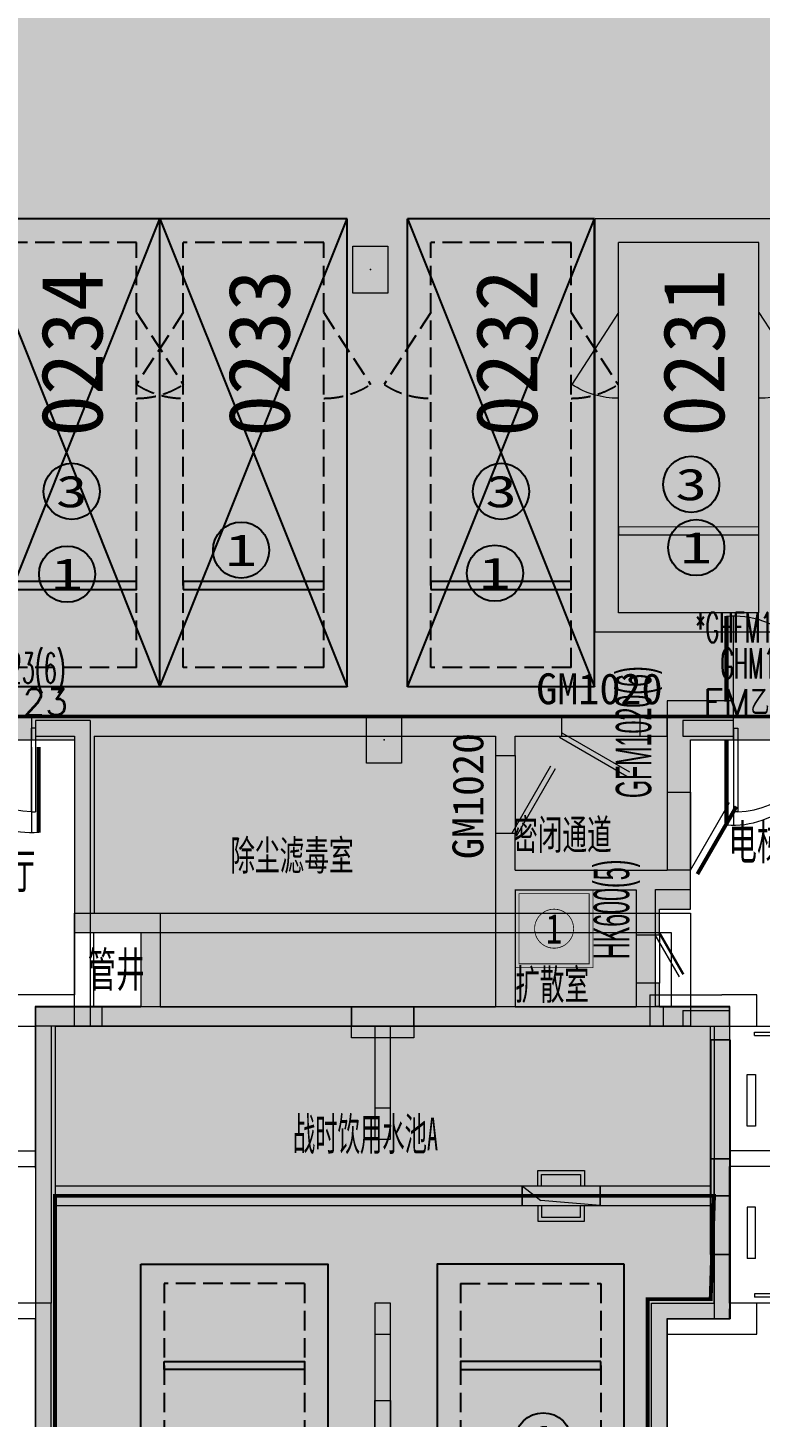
# Model space of a CAD drawing. Extents: x -264757 to 86229, y 4049843 to 4347093.
# Drawn here: x -70833 to -61441, y 4130945 to 4148758 of the extents above; entities that cross this region are included whole.
import ezdxf
from ezdxf.enums import TextEntityAlignment as Align

# ---------------------------------------------------------------- set-up
doc = ezdxf.new("R2010")
doc.units = 0
doc.header["$LTSCALE"] = 1000
doc.header["$MEASUREMENT"] = 0
doc.linetypes.add('AX-01DK-PB01$1$A-001-车位参照B1$0$A-001-车位参照B1$0$A-001-车位参照B1$0$A-H4-001-基本图形$0$A-001-车位B1$0$DASH', pattern=[0.35, 0.25, -0.1])
doc.linetypes.add('DASH', pattern=[0.35, 0.25, -0.1])
for name, color, linetype, plot in [('AX-01DK-PB01$0$AX-01DK-PB01$0$AX-001DK-01-PB01-02$0$A-3-WinF(Text)', 8, 'Continuous', False), ('AX-01DK-PB01$0$AX-01DK-PB01$0$AX-03CK-02-PB01$0$AX-03CK-02-PB01$0$WINDOW_TEXT', 8, 'Continuous', False), ('AX-01DK-PB01$0$AX-03CK-02-PB01$0$AX-03CK-02-PB01$0$WINDOW_TEXT', 8, 'Continuous', False), ('AX-01DK-PB01$0$AX-03CK-02-PB01$0$AX-03CK-02-PB01$0$人防$0$WINDOW_TEXT', 8, 'Continuous', False)]:
    doc.layers.add(name, color=color, linetype=linetype, plot=plot)
for name, color, linetype in [('AX-01DK-PB01$0$AX-03CK-02-PB01$0$AX-03CK-02-PB01$0$PUB_HATCH', 8, 'Continuous'), ('AX-01DK-PB01$0$AX-03CK-02-PB01$0$AX-03CK-02-PB01$0$人防$0$人防$0$A-WIND-IDEN', 8, 'Continuous'), ('不利因素3-紧邻房间出入口', 7, 'Continuous'), ('不利因素9-坡道上停车', 7, 'Continuous'), ('大车位', 7, 'Continuous'), ('子母车位', 7, 'Continuous'), ('普通车位', 7, 'Continuous')]:
    doc.layers.add(name, color=color, linetype=linetype)
doc.layers.add('无关图层', color=8, linetype='Continuous', lineweight=0)
doc.layers.add('无关图层 @ 1', color=8, linetype='Continuous', lineweight=0)
doc.layers.add('车位归属楼栋范围线', color=7, linetype='Continuous', true_color=0x19e6c7)
doc.styles.add('-宋体', font='', dxfattribs={"width": 0.8})
doc.styles.add('AX-01DK-PB01$0$AX-01DK-PB01$0$AX-001DK-01-PB01-02$0$_TCH_WINDOW', font='SIMPLEX', dxfattribs={"bigfont": 'GBCBIG'})
doc.styles.add('AX-01DK-PB01$0$AX-01DK-PB01$0$AX-03CK-02-PB01$0$AX-03CK-02-PB01$0$_TCH_DIM_T3', font='SIMPLEX', dxfattribs={"width": 0.705882, "bigfont": 'GBCBIG'})
doc.styles.add('AX-01DK-PB01$0$AX-01DK-PB01$0$Standard', font='gbenor.shx', dxfattribs={"bigfont": 'gbcbig.shx'})
doc.styles.add('AX-01DK-PB01$0$AX-03CK-02-PB01$0$_TCH_DIM', font='SIMPLEX', dxfattribs={"bigfont": 'GBCBIG'})
doc.styles.add('AX-01DK-PB01$0$AX-03CK-02-PB01$0$AX-03CK-02-PB01$0$_TCH_DIM', font='SIMPLEX', dxfattribs={"bigfont": 'GBCBIG'})
doc.styles.add('AX-01DK-PB01$0$AX-03CK-02-PB01$0$AX-03CK-02-PB01$0$_TCH_DIM_T3', font='SIMPLEX', dxfattribs={"width": 0.705882, "bigfont": 'GBCBIG'})
doc.styles.add('AX-01DK-PB01$0$AX-03CK-02-PB01$0$AX-03CK-02-PB01$0$人防$0$人防$0$_TCH_DIM', font='$ GAD E', dxfattribs={"width": 0.7, "bigfont": '$ GAD C'})
doc.styles.add('AX-01DK-PB01$1$AX-001DK-01-PB01-02$0$Standard', font='gbenor.shx', dxfattribs={"bigfont": 'gbcbig.shx'})
doc.styles.add('AX-ACK-BIANH1$0$黑体', font='simhei.ttf')
doc.styles.add('AX-ACK-P01-WALL$0$黑体', font='simhei.ttf')
doc.styles.add('SX-ACK-PB01-WNC-ALL$0$黑体', font='simhei.ttf')
doc.styles.add('坑编号', font='', dxfattribs={"width": 0.8})
doc.styles.add('宋体', font='')
doc.styles.get('-宋体').set_extended_font_data('SimSun')
doc.styles.get('坑编号').set_extended_font_data('SimSun')
doc.styles.get('宋体').set_extended_font_data('SimSun')

# ---------------------------------------------------------------- blocks, each defined once
blk = doc.blocks.new('A$C741380cb')
at = {"layer": '子母车位', "true_color": 0x0617f9}
h = blk.add_hatch(color=5, dxfattribs=at)
h.dxf.hatch_style = 1
h.paths.add_polyline_path([(2400, 0), (2400, -10400), (0, -10400), (0, 0)])
blk = doc.blocks.new('子母车位1')
at = {"layer": '子母车位', "color": 8, "linetype": 'AX-01DK-PB01$1$A-001-车位参照B1$0$A-001-车位参照B1$0$A-001-车位参照B1$0$A-H4-001-基本图形$0$A-001-车位B1$0$DASH'}
for p, q in [((330318, -478521), (332118, -478521)), ((330318, -478521), (330318, -483071, 0)), ((332118, -478521), (332118, -483071, 0)), ((330318, -483071, 0), (332118, -483071, 0)), ((330318, -483621, 0), (332118, -483621, 0)), ((330318, -483621, 0), (330318, -488371)), ((332118, -483621, 0), (332118, -488371)), ((330318, -488371), (332118, -488371))]:
    blk.add_line(p, q, dxfattribs=at)
at = {"layer": '子母车位', "color": 83}
for p, q in [((330018, -483371, 0), (330018, -488671)), ((330018, -483371, 0), (332418, -483371, 0)), ((332418, -483371, 0), (332418, -488671)), ((330018, -488671), (332418, -488671))]:
    blk.add_line(p, q, dxfattribs=at)
blk.add_lwpolyline([(332418, -478271), (330018, -478271), (330018, -483371), (332418, -483371)], close=True, dxfattribs=at)
at = {"layer": '子母车位'}
blk.add_lwpolyline([(332118, -479521), (330318, -479521), (330318, -479621), (332118, -479621)], close=True, dxfattribs=at)
at = {"layer": '子母车位', "linetype": 'AX-01DK-PB01$1$A-001-车位参照B1$0$A-001-车位参照B1$0$A-001-车位参照B1$0$A-H4-001-基本图形$0$A-001-车位B1$0$DASH'}
for points in [[(330318, -482171), (329718, -481249)], [(332118, -482171), (332718, -481249)]]:
    blk.add_lwpolyline(points, dxfattribs=at)
at = {"layer": '子母车位', "elevation": 0}
blk.add_lwpolyline([(332118, -484621), (330318, -484621), (330318, -484721), (332118, -484721)], close=True, dxfattribs=at)
at = {"layer": '子母车位', "linetype": 'AX-01DK-PB01$1$A-001-车位参照B1$0$A-001-车位参照B1$0$A-001-车位参照B1$0$A-H4-001-基本图形$0$A-001-车位B1$0$DASH', "elevation": 0}
for points in [[(330318, -487471), (329718, -486549)], [(332118, -487471), (332718, -486549)]]:
    blk.add_lwpolyline(points, dxfattribs=at)
at = {"layer": '子母车位', "linetype": 'AX-01DK-PB01$1$A-001-车位参照B1$0$A-001-车位参照B1$0$A-001-车位参照B1$0$A-H4-001-基本图形$0$A-001-车位B1$0$DASH'}
for centre, start, end in [((330318, -482171, 0), 89.9997, 123.0554), ((332118, -482171, 0), 56.9439, 89.9997), ((330318, -487471), 89.9997, 123.0554), ((332118, -487471), 56.9439, 89.9997)]:
    blk.add_arc(centre, 1100, start, end, dxfattribs=at)
at = {"layer": '子母车位', "rotation": 179.9996583709065}
blk.add_blockref('A$C741380cb', (332418, -488671), dxfattribs=at)
blk = doc.blocks.new('大车位1')
at = {"layer": '大车位', "true_color": 0xe806f9}
h = blk.add_hatch(color=6, dxfattribs=at)
h.dxf.hatch_style = 1
h.paths.add_polyline_path([(2400, 6000), (2400, 0), (0, 0), (0, 6000)])
at = {"layer": '大车位', "color": 83}
for p, q in [((0, 0), (0, 6000, 0)), ((2400, 6000, 0), (0, 6000, 0)), ((2400, 0), (2400, 6000, 0)), ((2400, 0), (0, 0))]:
    blk.add_line(p, q, dxfattribs=at)
at = {"layer": '大车位', "color": 8, "linetype": 'AX-01DK-PB01$1$A-001-车位参照B1$0$A-001-车位参照B1$0$A-001-车位参照B1$0$A-H4-001-基本图形$0$A-001-车位B1$0$DASH'}
for p, q in [((2100, 5700, 0), (300, 5700, 0)), ((300, 250), (300, 5700, 0)), ((2100, 250), (2100, 5700, 0)), ((2100, 250), (300, 250))]:
    blk.add_line(p, q, dxfattribs=at)
at = {"layer": '大车位', "color": 83, "elevation": 0}
blk.add_lwpolyline([(0, 6000), (2400, 0)], dxfattribs=at)
at = {"layer": '大车位', "color": 83}
blk.add_lwpolyline([(0, 0), (2400, 6000)], dxfattribs=at)
at = {"layer": '大车位', "linetype": 'AX-01DK-PB01$1$A-001-车位参照B1$0$A-001-车位参照B1$0$A-001-车位参照B1$0$A-H4-001-基本图形$0$A-001-车位B1$0$DASH'}
for points in [[(300, 4800), (-300, 3878)], [(2100, 4800), (2700, 3878)]]:
    blk.add_lwpolyline(points, dxfattribs=at)
at = {"layer": '大车位'}
blk.add_lwpolyline([(300, 1250), (2100, 1250), (2100, 1350), (300, 1350)], close=True, dxfattribs=at)
at = {"layer": '大车位', "linetype": 'AX-01DK-PB01$1$A-001-车位参照B1$0$A-001-车位参照B1$0$A-001-车位参照B1$0$A-H4-001-基本图形$0$A-001-车位B1$0$DASH'}
for centre, start, end in [((300, 4800, 0), 236.9443, 270), ((2100, 4800, 0), 270, 303.0557)]:
    blk.add_arc(centre, 1100, start, end, dxfattribs=at)
blk = doc.blocks.new('SX-ACK-PB01-WNC-ALL$0$20200722.21182536')
at = {"layer": '不利因素3-紧邻房间出入口', "true_color": 0xe4d218}
h = blk.add_hatch(color=52, dxfattribs=at)
h.dxf.hatch_style = 1
edge = h.paths.add_edge_path()
edge.add_arc((360, 360), 360, 0, 360)
at = {"layer": '不利因素3-紧邻房间出入口'}
blk.add_circle((360, 360), 360, dxfattribs=at)
at = {"layer": '不利因素3-紧邻房间出入口', "style": 'SX-ACK-PB01-WNC-ALL$0$黑体', "width": 1.390625}
blk.add_text('3', height=407, dxfattribs=at).set_placement((156, 156), (564, 156), align=Align.FIT)
blk = doc.blocks.new('A$C7e5eb487')
at = {"layer": '普通车位', "true_color": 0xf18f8e}
h = blk.add_hatch(color=11, dxfattribs=at)
h.dxf.hatch_style = 1
h.paths.add_polyline_path([(2400, 0), (2400, -5300), (0, -5300), (0, 0)])
blk = doc.blocks.new('普通车位')
at = {"layer": '无关图层'}
for p, q in [((-2.253, 3.186), (0.077, 3.764)), ((1.352, -1.38), (0.077, 3.764)), ((-1.889, 2.967), (-0.142, 3.4)), ((1.001, -1.21), (-0.142, 3.4)), ((-0.977, -1.958), (-2.253, 3.186)), ((-0.746, -1.643), (-1.889, 2.967)), ((-0.746, -1.643), (1.001, -1.21)), ((-0.977, -1.958), (1.352, -1.38))]:
    blk.add_line(p, q, dxfattribs=at)
for points in [[(0.074, 2.527), (0.879, 1.777)], [(-1.673, 2.094), (-2.033, 1.054)]]:
    blk.add_lwpolyline(points, dxfattribs=at)
blk.add_lwpolyline([(0.76, -0.239), (-0.987, -0.673), (-1.011, -0.575), (0.736, -0.142)], close=True, dxfattribs=at)
for centre, start, end in [((0.074, 2.527), 283.9287, 316.9845), ((-1.673, 2.094), 250.873, 283.9287)]:
    blk.add_arc(centre, 1.1, start, end, dxfattribs=at)
at = {"layer": '普通车位', "xscale": -0.0009999999999999812, "yscale": 0.0009999999999999812, "zscale": 0.0009999999999999812, "rotation": 13.92873520577783}
blk.add_blockref('A$C7e5eb487', (0.077, 3.764), dxfattribs=at)
blk = doc.blocks.new('AX-01DK-PB01-RFTC')
at = {"layer": '无关图层'}
h = blk.add_hatch(color=251, dxfattribs=at)
h.dxf.hatch_style = 1
h.paths.add_polyline_path([(19773, -61220), (19773, -62171), (18423, -62170), (18423, -70471), (12324, -70471), (12323, -62170), (7773, -62170), (7777, -120370), (8177, -120370), (8177, -120315), (14323, -119683), (14322, -126122), (25972, -126122), (25972, -124922), (26822, -124926), (26822, -122452), (33923, -122452), (33923, -124922), (34773, -124922), (34773, -126122), (41373, -126125), (41373, -124372), (41823, -124372), (41823, -122152), (41447, -122152), (41447, -120270), (48923, -120270), (48923, -123125), (49323, -123125), (49323, -124675), (51824, -124674), (51824, -124055), (54717, -124055), (54717, -125871), (56816, -125871), (56816, -116250), (55967, -116250), (55967, -111420), (63072, -111420), (63072, -103570), (62080, -103570), (62073, -94584), (64569, -94584), (64573, -65385), (66999, -65385), (67002, -52470), (67402, -52470), (67397, -31965), (65807, -31965), (65807, -26418), (68456, -26418), (68457, -17070), (67422, -17070), (67422, -13843), (60301, -13843), (60302, -3770), (55750, -3770), (55750, -12070), (49652, -12070), (49649, -9275), (45355, -9275), (45349, -3821), (40751, -3820), (40750, -12070), (34663, -12070), (34649, -3820), (25757, -3820), (25757, -12071), (19650, -12071), (19650, -3820), (10752, -3820), (10751, -12072), (4662, -12071), (4661, -3769), (4150, -3770), (100, -3769), (100, -23171), (-701, -23171), (-701, -29550), (100, -29550), (11250, -29550), (11250, -32020), (12100, -32020), (12100, -32970), (10750, -32970), (10754, -41272), (4647, -41271), (4650, -32970), (1953, -32970), (1953, -34670), (100, -34670), (100, -57801), (9743, -57801), (9743, -57272), (13567, -57272), (13567, -56751), (15417, -56751), (15416, -58750), (18923, -58750), (18923, -61220)])
h.paths.add_polyline_path([(41812, -58753), (48919, -58753), (48919, -61220), (49773, -61220), (49773, -62170), (48419, -62173), (48426, -70475), (42319, -70475), (42324, -67872), (39323, -67876), (39323, -62423), (41812, -62423)], flags=16)
h.paths.add_polyline_path([(33923, -58751), (33923, -61220), (34773, -61220), (34773, -62170), (33423, -62171), (33430, -70475), (27323, -70475), (27323, -62171), (26373, -62170), (26373, -60670), (26815, -60670), (26823, -58751), (31623, -58751), (31623, -58751)], flags=16)
h.paths.add_polyline_path([(40754, -41272), (34647, -41271), (34650, -32970), (33700, -32970), (33700, -31470), (34142, -31470), (34150, -29551), (38951, -29551), (38950, -29550), (41250, -29550), (41250, -32020), (42100, -32020), (42100, -32970), (40750, -32970)], flags=16)
h.paths.add_polyline_path([(49647, -41270), (49655, -38470), (45349, -38475), (45349, -33220), (49142, -33220), (49142, -29550), (56249, -29550), (56250, -32020), (57100, -32020), (57100, -32970), (55749, -32970), (55754, -41271)], flags=16)
h.paths.add_polyline_path([(25764, -41272), (19657, -41271), (19657, -32970), (19150, -32970), (19150, -29550), (26257, -29550), (26250, -32020), (27100, -32020), (27100, -32970), (25757, -32970)], flags=16)
h.paths.add_polyline_path([(41812, -87950), (48919, -87950), (48919, -90420), (49773, -90420), (49773, -91370), (48419, -91370), (48428, -99684), (41519, -99659), (41519, -97070), (39326, -97074), (39319, -91620), (41822, -91620)], flags=16)
h.paths.add_polyline_path([(33925, -87950), (33923, -90420), (34773, -90420), (34773, -91370), (33425, -91370), (33428, -99683), (26519, -99658), (26523, -95371), (27330, -95371), (27324, -91371), (26373, -91370), (26373, -89870), (26823, -89870), (26823, -87951), (31623, -87951), (31623, -87951)], flags=16)
h.paths.add_polyline_path([(18923, -87950), (18922, -90419), (19772, -90419), (19772, -91369), (18420, -91369), (18427, -99677), (11523, -99666), (11523, -95370), (12323, -95370), (12323, -91370), (10974, -91370), (10974, -90420), (11823, -90420), (11823, -87950)], flags=16)
h.paths.add_polyline_path([(62209, -60116), (64273, -60116), (64273, -55267), (62209, -55267)], flags=16)
h.paths.add_polyline_path([(59799, -89432), (61752, -89432), (61752, -84521), (59799, -84521)], flags=16)
for points in [[(11823, -87950), (18923, -87950), (18922, -90419), (19772, -90419), (19772, -91369), (18420, -91369), (18427, -99677), (11523, -99666), (11523, -95370), (12323, -95370), (12323, -91370), (10974, -91370), (10974, -90420), (11823, -90420)], [(26823, -87951), (31623, -87951), (31623, -87951), (33925, -87950), (33923, -90420), (34773, -90420), (34773, -91370), (33425, -91370), (33428, -99683), (26519, -99658), (26523, -95371), (27330, -95371), (27324, -91371), (26373, -91370), (26373, -89870), (26823, -89870)]]:
    blk.add_lwpolyline(points, close=True, dxfattribs=at)
blk = doc.blocks.new('A$C2E116D47')
at = {"layer": '无关图层'}
for p, q in [((0, 600), (0, 0)), ((200, 600), (0, 600)), ((50, 550), (50, 50)), ((200, 550), (50, 550)), ((50, 50), (200, 50)), ((0, 0), (200, 0))]:
    blk.add_line(p, q, dxfattribs=at)
blk = doc.blocks.new('*U102')
at = {"layer": '无关图层', "const_width": 10}
for points in [[(1000, 0), (0, 0), (0, 1000), (1000, 1000)], [(950, 50), (50, 50), (50, 950), (950, 950)]]:
    blk.add_lwpolyline(points, close=True, dxfattribs=at)
blk.add_lwpolyline([(500, 750, 0.098491), (404, 731, 0.098491), (323, 677, 0.098491), (269, 596, 0.098491), (250, 500, 0.098491), (269, 404, 0.098491), (323, 323, 0.098491), (404, 269, 0.098491), (500, 250, 0.098491), (596, 269, 0.098491), (677, 323, 0.098491), (731, 404, 0.098491), (750, 500, 0.098491), (731, 596, 0.098491), (677, 677, 0.098491), (596, 731, 0.098491)], format="xyb", close=True, dxfattribs=at)
at = {"layer": '无关图层', "style": '坑编号', "width": 0.8}
blk.add_attdef('X', text='', height=380, dxfattribs=at).set_placement((500, 500), align=Align.MIDDLE_CENTER)
blk = doc.blocks.new('*U168')
at = {"layer": '无关图层'}
ref = blk.add_blockref('*U102', (-64584, 4136708), dxfattribs=at)
ref.add_attrib('X', '1', dxfattribs={"layer": '无关图层 @ 1', "height": 380, "style": '坑编号', "width": 0.8}).set_placement((-64084, 4137208), align=Align.MIDDLE_CENTER)
blk = doc.blocks.new('SX-CK-PB001-WNC$1$20211103.13313578')
at = {"layer": '无关图层'}
h = blk.add_hatch(color=256, dxfattribs=at)
h.dxf.hatch_style = 1
h.paths.add_polyline_path([(0, 600), (450, 600), (450, 0), (0, 0)])
blk.add_lwpolyline([(0, 600), (450, 600), (450, 0), (0, 0)], close=True, dxfattribs=at)
blk.add_point((225, 300), dxfattribs=at)
blk = doc.blocks.new('AX-01DK-PB01$0$AX-01DK-PB01$0$AX-03CK-02-PB01$0$AX-03CK-02-PB01$0$$U_DORLIB2D$00000009')
at = {"layer": '无关图层'}
blk.add_line((0.5, 0.219), (0.5, 1.213), dxfattribs=at)
at = {"layer": '无关图层', "const_width": 0.05}
blk.add_lwpolyline([(0.583, 0.219), (0.583, 1.219)], dxfattribs=at)
at = {"layer": '无关图层'}
blk.add_arc((0.5, 0.219), 1.001, 85.224, 182.3859, dxfattribs=at)
blk = doc.blocks.new('AX-01DK-PB01$0$A$C28f4516c')
at = {"layer": '无关图层'}
ref = blk.add_blockref('AX-01DK-PB01$0$AX-01DK-PB01$0$AX-03CK-02-PB01$0$AX-03CK-02-PB01$0$$U_DORLIB2D$00000009', (-548, 0), dxfattribs=dict(at, xscale=-1100, yscale=1100, zscale=150, rotation=5.710761688182358e-05))
ref.add_attrib('A', 'GHM1123', (-1268, 538), dxfattribs={"layer": 'AX-01DK-PB01$0$AX-01DK-PB01$0$AX-03CK-02-PB01$0$AX-03CK-02-PB01$0$WINDOW_TEXT', "height": 386.8, "rotation": 0.0001, "style": 'AX-01DK-PB01$0$AX-01DK-PB01$0$AX-03CK-02-PB01$0$AX-03CK-02-PB01$0$_TCH_DIM_T3', "width": 0.49827})
blk = doc.blocks.new('fasdfasdfasdfasdfasdf')
at = {"layer": '不利因素9-坡道上停车', "true_color": 0xe0aa15}
h = blk.add_hatch(color=42, dxfattribs=at)
h.dxf.hatch_style = 1
edge = h.paths.add_edge_path()
edge.add_arc((-119587, 4058555), 720, 0, 360)
at = {"layer": '不利因素9-坡道上停车'}
blk.add_circle((-119587, 4058555), 720, dxfattribs=at)
at = {"layer": '不利因素9-坡道上停车', "style": 'AX-ACK-P01-WALL$0$黑体', "width": 1.390625}
blk.add_text('1', height=815, dxfattribs=at).set_placement((-119994, 4058148), (-119180, 4058148), align=Align.FIT)
blk = doc.blocks.new('AX-01DK-PB01$0$AX-01DK-PB01$0$$DorLib2D$00000001')
at = {"layer": '无关图层'}
for p, q in [((0.45, 0.975), (0.5, 0.975)), ((0.45, 0), (0.45, 0.975)), ((0.5, 0), (0.5, 0.975)), ((0.5, 0), (0.45, 0))]:
    blk.add_line(p, q, dxfattribs=at)
at = {"layer": '无关图层', "lineweight": 13}
blk.add_arc((0.475, 0), 0.975, 91.4693, 180, dxfattribs=at)
blk = doc.blocks.new('AX-01DK-PB01$0$AX-03CK-02-PB01$0$AX-03CK-02-PB01$0$$U_DORLIB2D$00000009')
at = {"layer": '无关图层'}
blk.add_line((0.5, 0.219), (0.5, 1.213), dxfattribs=at)
at = {"layer": '无关图层', "const_width": 0.05}
blk.add_lwpolyline([(0.583, 0.219), (0.583, 1.219)], dxfattribs=at)
at = {"layer": '无关图层'}
blk.add_arc((0.5, 0.219), 1.001, 85.224, 182.3859, dxfattribs=at)
blk = doc.blocks.new('AX-01DK-PB01$0$AX-03CK-02-PB01$0$AX-03CK-02-PB01$0$人防$0$人防$0$$DorLib2D$00000191')
at = {"layer": '无关图层'}
blk.add_line((-0.5, 0.15), (0.366, 0.65), dxfattribs=at)
at = {"layer": '无关图层', "const_width": 0.05}
blk.add_lwpolyline([(-0.55, 0.237), (0.316, 0.737)], dxfattribs=at)
blk = doc.blocks.new('AX-01DK-PB01$0$AX-03CK-02-PB01$0$AX-03CK-02-PB01$0$人防$0$$DorLib2D$00000181')
at = {"layer": '无关图层'}
for p, q in [((-0.533, 0.141), (0.333, 0.641)), ((-0.5, 0.083), (0.366, 0.583))]:
    blk.add_line(p, q, dxfattribs=at)
blk = doc.blocks.new('AX-01DK-PB01$0$AX-01DK-PB01$0$AX-001DK-01-PP01$0$AX-001DK-01-PP01$0$$DORLIB2D$00000127')
at = {"layer": '无关图层'}
for points in [[(-0.533, 0.795), (-0.533, 0.69)], [(-0.033, 0.795), (-0.533, 0.795)], [(-0.033, 0.795), (-0.033, 0.69)], [(0.533, 0.795), (0.033, 0.795)], [(0.033, 0.795), (0.033, 0.69)], [(0.533, 0.795), (0.533, 0.69)], [(-0.033, 0.69), (-0.533, 0.69)], [(0.533, 0.69), (0.033, 0.69)], [(0.5, 0.5), (-0.5, 0.5)]]:
    blk.add_lwpolyline(points, dxfattribs=at)

msp = doc.modelspace()

# ---------------------------------------------------------------- hatches: boundary and pattern name
at = {"layer": 'AX-01DK-PB01$0$AX-03CK-02-PB01$0$AX-03CK-02-PB01$0$PUB_HATCH'}
for points in [[(-62633.5, 4140128.4), (-62633.5, 4138958), (-62333.5, 4138958), (-62333.5, 4139628.4)], [(-62333.5, 4139628.4), (-61782.8, 4139628.4), (-61782.8, 4140128.4), (-62633.5, 4140128.4)], [(-70108.6, 4139928), (-70784.9, 4139928), (-70784.9, 4139628), (-70233.6, 4139628), (-70108.6, 4139790.7)], [(-70108.6, 4139790.7), (-70233.6, 4139628), (-70233.6, 4137158), (-69983.6, 4137408), (-69983.6, 4139678.4)], [(-70108.6, 4139790.7), (-69983.6, 4139678.4), (-64833.6, 4139678.4), (-64708.6, 4139761.7), (-64708.6, 4139928.4), (-70108.6, 4139928.4)], [(-64583.6, 4139678.4), (-63983.6, 4139678.4), (-63983.6, 4139928.4), (-64708.6, 4139928.4), (-64708.6, 4139761.7)], [(-62633.5, 4139928.4), (-62983.6, 4139928.4), (-62983.6, 4139678.4), (-62633.5, 4139678.4)], [(-64833.6, 4139678.4), (-64833.6, 4139428.4), (-64583.6, 4139428.4), (-64583.6, 4139678.4), (-64708.6, 4139761.7)], [(-64583.6, 4137958), (-64583.6, 4138428.4), (-64833.6, 4138428.4), (-64833.6, 4137833), (-64666.9, 4137833)], [(-64666.9, 4137833), (-64833.6, 4137833), (-64833.6, 4136208), (-64708.6, 4136124.7), (-64583.6, 4136208), (-64583.6, 4137708)], [(-64666.9, 4137833), (-64583.6, 4137708), (-62875.2, 4137708), (-62858.6, 4137958), (-64583.6, 4137958)], [(-62875.2, 4137708), (-62733.6, 4137458), (-62333.5, 4137458), (-62633.5, 4137958), (-62858.6, 4137958)], [(-62333.5, 4137458), (-62333.5, 4137958), (-62633.5, 4137958)], [(-63033.6, 4137708), (-63033.6, 4137128), (-62733.6, 4137128), (-62733.6, 4137458), (-62875.2, 4137708)], [(-69983.6, 4137408), (-70233.6, 4137158), (-69383.6, 4137158), (-69133.6, 4137408)], [(-69133.6, 4137408), (-69383.6, 4137158), (-69383.6, 4136208), (-69258.6, 4136124.7), (-69133.6, 4136208)], [(-62733.6, 4136208), (-62733.6, 4136508), (-63033.6, 4136508), (-63033.6, 4136208), (-62875.2, 4136124.7)], [(-70733.5, 4136208), (-70483.5, 4135958), (-69258.6, 4135958), (-69258.6, 4136124.7), (-69383.6, 4136208)], [(-70483.5, 4135958), (-70733.5, 4136208), (-70733.5, 4135783), (-70483.5, 4135783)], [(-69258.6, 4136124.7), (-69258.6, 4135958), (-64708.6, 4135958), (-64708.6, 4136124.7), (-64833.6, 4136208), (-69133.6, 4136208)], [(-64708.6, 4136124.7), (-64708.6, 4135958), (-62858.6, 4135958), (-62875.2, 4136124.7), (-63033.6, 4136208), (-64583.6, 4136208)], [(-62875.2, 4136124.7), (-62858.6, 4135958), (-62083.6, 4135958), (-61833.6, 4136208), (-62733.6, 4136208)], [(-61833.6, 4136208), (-62083.6, 4135958), (-62083.6, 4135783), (-61833.6, 4135783)], [(-70483.5, 4135783), (-70733.5, 4135783), (-70733.5, 4133783), (-70483.5, 4133783)], [(-70483.2, 4135783), (-70733.2, 4135783), (-70733.2, 4133783), (-70583.3, 4133783), (-70483.2, 4133908)], [(-61833.6, 4135783), (-62083.6, 4135783), (-62083.6, 4134258), (-61833.6, 4134258)], [(-61833.6, 4135783), (-62083.6, 4135783), (-62083.5, 4134258), (-61833.5, 4134258)], [(-61826.3, 4135783), (-62076.3, 4135783), (-62076.3, 4134258), (-61826.3, 4134258)], [(-61833.6, 4134258), (-62083.6, 4134258), (-62083.6, 4133908), (-61974.3, 4133783), (-61833.6, 4133783)], [(-61833.5, 4134258), (-62083.5, 4134258), (-62083.5, 4133783), (-61833.5, 4133783)], [(-61826.3, 4134258), (-62076.3, 4134258), (-62076.3, 4133783), (-61826.3, 4133783)], [(-70483.5, 4133783), (-70733.5, 4133783), (-70733.5, 4133031), (-70608.4, 4133032), (-70483.5, 4133031)], [(-70583.3, 4133783), (-70733.2, 4133783), (-70733.2, 4133033), (-70608.4, 4133032), (-70483.2, 4133033), (-70483.2, 4133658)], [(-70483.2, 4133658), (-64493.8, 4133658), (-64493.8, 4133908), (-70483.2, 4133908), (-70583.3, 4133783)], [(-62083.6, 4133908), (-63493.8, 4133908), (-63493.8, 4133658), (-62083.6, 4133658), (-61974.3, 4133783)], [(-61974.3, 4133783), (-62083.6, 4133658), (-62083.6, 4133031), (-61833.6, 4133031), (-61833.6, 4133783)], [(-61833.5, 4133783), (-62083.5, 4133783), (-62083.5, 4133031), (-61833.5, 4133031)], [(-61826.3, 4133783), (-62076.3, 4133783), (-62076.3, 4133031), (-61826.3, 4133031)], [(-70608.4, 4133032), (-70733.2, 4133033), (-70733.2, 4128158.4), (-70483.2, 4127908.4), (-70483.2, 4133033)], [(-61826.3, 4133031), (-62076.3, 4133031), (-62076.3, 4132457.4), (-61826.3, 4132207.4)], [(-62883.5, 4132457.4), (-62633.5, 4132207.4), (-61826.3, 4132207.4), (-62076.3, 4132457.4)], [(-62633.5, 4132207.4), (-62883.5, 4132457.4), (-62883.5, 4127907.4), (-62633.5, 4128157.4)]]:
    msp.add_hatch(color=256, dxfattribs=at).paths.add_polyline_path(points)
at = {"layer": '无关图层'}
h = msp.add_hatch(color=256, dxfattribs=at)
h.dxf.hatch_style = 1
h.paths.add_polyline_path([(-69883.5, 4136208), (-69883.5, 4135958), (-70733.5, 4135958), (-70733.5, 4136208)])
for points in [[(-69883.5, 4136208), (-69883.5, 4135958), (-70733.5, 4135958), (-70733.5, 4136208)], [(-66683.5, 4136208), (-65883.5, 4136208), (-65883.5, 4135808), (-66683.5, 4135808)], [(-62683.5, 4136208), (-62683.5, 4135958), (-61833.5, 4135958), (-61833.5, 4136208)], [(-66383.2, 4134508), (-66183.2, 4134508), (-66183.2, 4134908), (-66383.2, 4134908)], [(-66183.2, 4132408), (-66383.2, 4132408), (-66383.2, 4132008), (-66183.2, 4132008)], [(-66183.2, 4130758), (-66383.2, 4130758), (-66383.2, 4131158), (-66183.2, 4131158)]]:
    msp.add_hatch(color=256, dxfattribs=at).paths.add_polyline_path(points)
h = msp.add_hatch(color=256, dxfattribs=at)
h.dxf.hatch_style = 1
h.paths.add_polyline_path([(-66383.4, 4134508), (-66183.4, 4134508), (-66183.4, 4135958), (-65883.4, 4135958), (-65883.4, 4136208), (-66683.4, 4136208), (-66683.4, 4135958), (-66383.4, 4135958)])
h = msp.add_hatch(color=256, dxfattribs=at)
h.dxf.hatch_style = 1
h.paths.add_polyline_path([(-62683.5, 4136208), (-62683.5, 4135958), (-61833.5, 4135958), (-61833.5, 4136208)])
h = msp.add_hatch(color=256, dxfattribs=at)
h.dxf.hatch_style = 1
h.paths.add_polyline_path([(-66383.2, 4130758), (-66183.2, 4130758), (-66183.2, 4132408), (-66383.2, 4132408)])

# ---------------------------------------------------------------- linework, layer by layer
for p, q in [((-62633.5, 4140128.4), (-62633.5, 4138958)), ((-61782.8, 4140128.4), (-62633.5, 4140128.4)), ((-61782.8, 4139628.4), (-61782.8, 4140128.4)), ((-70108.6, 4139928), (-70784.9, 4139928)), ((-70784.9, 4139928), (-70784.9, 4139628)), ((-70033.2, 4139878), (-70734.9, 4139878)), ((-70734.9, 4139878), (-70734.9, 4139678)), ((-70108.6, 4139928.4), (-64708.6, 4139928.4)), ((-70033.2, 4139878), (-70033.2, 4135958)), ((-63983.6, 4139928.4), (-64708.6, 4139928.4)), ((-63983.6, 4139928.4), (-62983.6, 4139928.4)), ((-63983.6, 4139678.4), (-63983.6, 4139928.4)), ((-62633.5, 4139928.4), (-62983.6, 4139928.4)), ((-62983.6, 4139928.4), (-62983.6, 4139678.4)), ((-62633.5, 4139678.4), (-62633.5, 4139928.4)), ((-61783.7, 4139878.1), (-62433.7, 4139878.1)), ((-62433.7, 4139878.1), (-62433.7, 4139678.1)), ((-61783.7, 4139678.1), (-61783.7, 4139878.1)), ((-71884.9, 4139628), (-70784.9, 4139628)), ((-70784.9, 4139628), (-70233.6, 4139628)), ((-70734.9, 4139678), (-70233.2, 4139678)), ((-70233.6, 4139628), (-70233.6, 4137158)), ((-70233.2, 4139678), (-70233.2, 4136358)), ((-69983.6, 4139678.4), (-69983.6, 4137408)), ((-69983.6, 4139678.4), (-64833.6, 4139678.4)), ((-64833.6, 4139678.4), (-64833.6, 4139428.4)), ((-64583.6, 4139428.4), (-64583.6, 4139678.4)), ((-64583.6, 4139678.4), (-63983.6, 4139678.4)), ((-63983.6, 4139678.4), (-62983.6, 4139678.4)), ((-62983.6, 4139678.4), (-62633.5, 4139678.4)), ((-62433.7, 4139678.1), (-61783.7, 4139678.1)), ((-62333.5, 4138958), (-62333.5, 4139628.4)), ((-62333.5, 4139628.4), (-61782.8, 4139628.4)), ((-61782.8, 4139628.4), (-60682.8, 4139628.4)), ((-64833.6, 4139428.4), (-64583.6, 4139428.4)), ((-64833.6, 4139428.4), (-64833.6, 4138428.4)), ((-64583.6, 4139428.4), (-64583.6, 4138428.4)), ((-62633.5, 4138958), (-62633.5, 4137958)), ((-62633.5, 4138958), (-62333.5, 4138958)), ((-62333.5, 4138958), (-62333.5, 4137958)), ((-64583.6, 4138428.4), (-64833.6, 4138428.4)), ((-64833.6, 4138428.4), (-64833.6, 4137833)), ((-64583.6, 4137958), (-64583.6, 4138428.4)), ((-64833.6, 4137833), (-64833.6, 4136208)), ((-64583.6, 4137958), (-62858.6, 4137958)), ((-62858.6, 4137958), (-62633.5, 4137958)), ((-62333.5, 4137958), (-62633.5, 4137958)), ((-62333.5, 4137458), (-62333.5, 4137958)), ((-64583.6, 4137708), (-64583.6, 4136208)), ((-64583.6, 4137708), (-63033.6, 4137708)), ((-63033.6, 4137708), (-63033.6, 4137128)), ((-69983.6, 4137408), (-69133.6, 4137408)), ((-69133.6, 4137408), (-69133.6, 4136208)), ((-62733.6, 4137128), (-62733.6, 4137458)), ((-62733.6, 4137458), (-62333.5, 4137458)), ((-70233.6, 4137158), (-69383.6, 4137158)), ((-69383.6, 4137158), (-69383.6, 4136208)), ((-63033.6, 4137128), (-63033.6, 4136508)), ((-63033.6, 4137128), (-62733.6, 4137128)), ((-62733.6, 4137128), (-62733.6, 4136508)), ((-62733.6, 4136508), (-63033.6, 4136508)), ((-63033.6, 4136508), (-63033.6, 4136208)), ((-62733.6, 4136208), (-62733.6, 4136508)), ((-70633.2, 4136358), (-71083.5, 4136358)), ((-70233.2, 4136358), (-70633.2, 4136358)), ((-62858.6, 4136358.1), (-61933.7, 4136358.1)), ((-62858.6, 4136358.1), (-62858.6, 4135958.1)), ((-61483.7, 4136358.1), (-61933.7, 4136358.1)), ((-61483.7, 4135958.1), (-61483.7, 4136358.1)), ((-70733.5, 4136208), (-69383.6, 4136208)), ((-70733.5, 4136208), (-70733.5, 4135783)), ((-69133.6, 4136208), (-64833.6, 4136208)), ((-64583.6, 4136208), (-63033.6, 4136208)), ((-62733.6, 4136208), (-61833.6, 4136208)), ((-62433.5, 4136158), (-61833.5, 4136158)), ((-62433.5, 4136158), (-62433.5, 4135958)), ((-61833.6, 4136208), (-61833.6, 4135783)), ((-61833.5, 4136158), (-61833.5, 4135783)), ((-71083.5, 4135958), (-70733.2, 4135958)), ((-70733.2, 4135958), (-70733.2, 4134358)), ((-70533.2, 4135958), (-70533.2, 4134258)), ((-70033.2, 4135958), (-70533.2, 4135958)), ((-70483.5, 4135958), (-69258.6, 4135958)), ((-70483.5, 4135958), (-70483.5, 4135783)), ((-69258.6, 4135958), (-64708.6, 4135958)), ((-64708.6, 4135958), (-62858.6, 4135958)), ((-62858.6, 4135958.1), (-62033.7, 4135958.1)), ((-62858.6, 4135958), (-62083.6, 4135958)), ((-62433.5, 4135958), (-62033.5, 4135958)), ((-62083.6, 4135958), (-62083.6, 4135783)), ((-62033.7, 4135958.1), (-62033.7, 4134258.1)), ((-62033.5, 4135958), (-62033.5, 4135783)), ((-61833.7, 4135958.1), (-61833.7, 4134358.1)), ((-61833.7, 4135958.1), (-61483.7, 4135958.1)), ((-70733.5, 4135783), (-70733.5, 4133783)), ((-70733.2, 4135783), (-70733.2, 4133783)), ((-70483.5, 4135783), (-70483.5, 4133783)), ((-70483.2, 4135783), (-70483.2, 4133908)), ((-62083.6, 4135783), (-62083.6, 4135783)), ((-62083.6, 4135783), (-62083.6, 4134258)), ((-62083.6, 4135783), (-61833.6, 4135783)), ((-61833.6, 4135783), (-62083.6, 4135783)), ((-62083.6, 4135783), (-62083.5, 4134258)), ((-62076.3, 4135783), (-62076.3, 4134258)), ((-62033.5, 4135783), (-62033.5, 4134258)), ((-61833.6, 4135783), (-61833.6, 4134258)), ((-61833.6, 4135783), (-61833.5, 4134258)), ((-61833.5, 4135783), (-61833.5, 4134258)), ((-61826.3, 4135783), (-61826.3, 4134258)), ((-72333.5, 4134358), (-70733.2, 4134358)), ((-60233.7, 4134358.1), (-61833.7, 4134358.1)), ((-72333.5, 4134158), (-70733.2, 4134158)), ((-70733.2, 4134158), (-70733.2, 4132408)), ((-70533.2, 4134258), (-70533.2, 4132408)), ((-62083.6, 4134258), (-62083.6, 4133908)), ((-61833.6, 4134258), (-62083.5, 4134258)), ((-62083.5, 4134258), (-61833.6, 4134258)), ((-62083.5, 4134258), (-61833.6, 4134258)), ((-61833.6, 4134258), (-62083.5, 4134258)), ((-62083.5, 4134258), (-62083.5, 4133783)), ((-62076.3, 4134258), (-62076.3, 4133783)), ((-62033.7, 4132408.1), (-62033.7, 4134258.1)), ((-62033.5, 4134258), (-62033.5, 4133783)), ((-60233.7, 4134158.1), (-61833.7, 4134158.1)), ((-61833.7, 4132408.1), (-61833.7, 4134158.1)), ((-61833.6, 4134258), (-61833.6, 4133783)), ((-61833.5, 4134258), (-61833.5, 4133783)), ((-61833.5, 4134258), (-61833.5, 4133783)), ((-61826.3, 4134258), (-61826.3, 4133783)), ((-70733.5, 4133783), (-70733.5, 4133031)), ((-70733.2, 4133783), (-70733.2, 4133033)), ((-70483.5, 4133783), (-70483.5, 4133031)), ((-64493.8, 4133908), (-70483.2, 4133908)), ((-64254.7, 4133720.6), (-64493.8, 4133908.3)), ((-64493.8, 4133658), (-64493.8, 4133908)), ((-63493.8, 4133908), (-64493.8, 4133908)), ((-62083.6, 4133908), (-63493.8, 4133908)), ((-63493.8, 4133908), (-63493.8, 4133658)), ((-61833.6, 4133783), (-62083.5, 4133783)), ((-62083.5, 4133783), (-62083.5, 4133031)), ((-62083.5, 4133783), (-61833.6, 4133783)), ((-61833.6, 4133783), (-62083.5, 4133783)), ((-62083.5, 4133783), (-61833.6, 4133783)), ((-62076.3, 4133783), (-62076.3, 4133031)), ((-62033.5, 4133783), (-62033.5, 4132332.4)), ((-61833.6, 4133783), (-61833.6, 4133031)), ((-61833.5, 4133783), (-61833.5, 4133031)), ((-61833.5, 4133783), (-61833.5, 4132332.4)), ((-61826.3, 4133783), (-61826.3, 4133031)), ((-70483.2, 4133658), (-64493.8, 4133658)), ((-70483.2, 4133658), (-70483.2, 4133033)), ((-64493.8, 4133658), (-63493.8, 4133658)), ((-63493.9, 4133658.1, 0), (-64254.7, 4133720.9)), ((-63493.8, 4133658), (-62083.6, 4133658)), ((-62083.6, 4133658), (-62083.6, 4133031)), ((-61503.7, 4133638.1), (-61608.7, 4133638.1)), ((-61608.7, 4133638.1), (-61608.7, 4132978.1)), ((-61503.7, 4132978.1), (-61503.7, 4133638.1)), ((-70733.2, 4133033), (-70733.2, 4128158.4)), ((-70483.2, 4133033), (-70483.2, 4127908.4)), ((-62083.5, 4133031), (-61833.6, 4133031)), ((-61833.6, 4133031), (-62083.5, 4133031)), ((-62076.3, 4133031), (-62076.3, 4132457.4)), ((-61826.3, 4133031), (-61826.3, 4132207.4)), ((-61503.7, 4132978.1), (-61608.7, 4132978.1)), ((-70533.4, 4132408), (-71083.5, 4132408)), ((-70533.2, 4132408), (-70733.2, 4132408)), ((-70533.4, 4127908), (-70533.4, 4132408)), ((-62883.5, 4132457.4), (-62076.3, 4132457.4)), ((-62883.5, 4132457.4), (-62883.5, 4127907.4)), ((-62833.7, 4132408.1), (-62033.7, 4132408.1)), ((-62833.7, 4129858.7), (-62833.7, 4132408.1)), ((-62833.5, 4128008), (-62833.5, 4132408)), ((-62833.5, 4132408), (-62033.5, 4132408)), ((-62033.5, 4132408), (-62033.5, 4132207.4)), ((-61483.7, 4132408.1), (-61833.7, 4132408.1)), ((-61833.5, 4132208), (-61833.5, 4132332.4)), ((-61483.7, 4132008.1), (-61483.7, 4132408.1)), ((-71083.5, 4132208), (-70733.4, 4132208)), ((-70733.4, 4128308), (-70733.4, 4132208)), ((-62633.5, 4128008), (-62633.5, 4132208)), ((-62633.5, 4132208), (-61833.5, 4132208)), ((-62633.5, 4132207.4), (-61826.3, 4132207.4)), ((-62633.5, 4132207.4), (-62633.5, 4128157.4)), ((-62633.7, 4132008.1), (-61933.7, 4132008.1)), ((-62633.7, 4129958.7), (-62633.7, 4132008.1)), ((-61933.7, 4132008.1), (-61483.7, 4132008.1))]:
    msp.add_line(p, q, dxfattribs=at)
for points in [[(-70233.9, 4135958), (-70233.9, 4137408), (-62334.3, 4137408), (-62334.3, 4135958)], [(-69983.9, 4136208), (-69983.9, 4137158), (-62584.3, 4137158), (-62584.3, 4136208)], [(-69883.5, 4136208), (-69883.5, 4135958), (-70733.5, 4135958), (-70733.5, 4136208)], [(-66683.5, 4136208), (-65883.5, 4136208), (-65883.5, 4135808), (-66683.5, 4135808)], [(-62683.5, 4136208), (-62683.5, 4135958), (-61833.5, 4135958), (-61833.5, 4136208)], [(-61608.7, 4135338.1), (-61503.7, 4135338.1), (-61503.7, 4134678.1), (-61608.7, 4134678.1)], [(-66383.2, 4134508), (-66183.2, 4134508), (-66183.2, 4134908), (-66383.2, 4134908)], [(-66383.2, 4130758), (-66183.2, 4130758), (-66183.2, 4132408), (-66383.2, 4132408)], [(-66183.2, 4132408), (-66383.2, 4132408), (-66383.2, 4132008), (-66183.2, 4132008)], [(-66183.2, 4130758), (-66383.2, 4130758), (-66383.2, 4131158), (-66183.2, 4131158)]]:
    msp.add_lwpolyline(points, close=True, dxfattribs=at)
at = {"layer": '无关图层', "ltscale": 0.5}
for points in [[(-69883.5, 4136208), (-69883.5, 4135958), (-70733.5, 4135958), (-70733.5, 4136208)], [(-66383.4, 4134508), (-66183.4, 4134508), (-66183.4, 4135958), (-65883.4, 4135958), (-65883.4, 4136208), (-66683.4, 4136208), (-66683.4, 4135958), (-66383.4, 4135958)], [(-62683.5, 4136208), (-62683.5, 4135958), (-61833.5, 4135958), (-61833.5, 4136208)]]:
    msp.add_lwpolyline(points, close=True, dxfattribs=at)
at = {"layer": '无关图层', "elevation": 0}
for points in [[(-64493.8, 4133658.2), (-63493.8, 4133658.3), (-63493.8, 4133908.4), (-64493.8, 4133908.3)], [(-64493.8, 4133658.2), (-63493.8, 4133658.3), (-63493.8, 4133908.3), (-64493.8, 4133908.3)]]:
    msp.add_lwpolyline(points, close=True, dxfattribs=at)
at = {"layer": '车位归属楼栋范围线', "linetype": 'DASH', "ltscale": 5, "const_width": 50}
for points in [[(-81133.4, 4158725), (-81133.4, 4140728.4), (-77583.5, 4140728.4), (-77583.5, 4139928.4), (-36664.6, 4139928), (-36664.6, 4146883.7), (-33283.3, 4146883.7), (-33283.3, 4175514.4)], [(-81083.2, 4129158.4), (-77883.5, 4129158.4), (-77883.6, 4128107.7), (-70483.3, 4128208.1), (-70483.2, 4133783), (-62033.5, 4133783), (-62076.3, 4132457.4), (-62883.5, 4132457.4), (-62883.5, 4128107.9), (-55476.1, 4128108.2), (-55476.1, 4133658), (-51383.6, 4133658), (-51383.6, 4128108), (-40480.1, 4128108), (-40480.1, 4133808), (-36433.7, 4133808), (-36431.6, 4122608), (-30379.2, 4122608)]]:
    msp.add_lwpolyline(points, dxfattribs=at)

# ---------------------------------------------------------------- block references
at = {"layer": '不利因素3-紧邻房间出入口'}
for p in [(-70629.7, 4142454.4), (-65124.1, 4142454.4), (-62685.9, 4142544.7)]:
    msp.add_blockref('SX-ACK-PB01-WNC-ALL$0$20200722.21182536', p, dxfattribs=at)
at = {"layer": '大车位'}
for p in [(-71538.5, 4140307.6, 0), (-69138.5, 4140307.6), (-65964.6, 4140307.6, 0)]:
    msp.add_blockref('大车位1', p, dxfattribs=at)
at = {"layer": '子母车位', "xscale": -1, "rotation": 359.9996583709064}
msp.add_blockref('子母车位1', (263037.5, 4611177.1, 0), dxfattribs=at)
at = {"layer": '子母车位', "rotation": 0.0003416290935707719}
msp.add_blockref('子母车位1', (-395604.6, 4611177.1, 0), dxfattribs=at)
at = {"layer": '无关图层'}
for name, p in [('AX-01DK-PB01-RFTC', (-89156.8, 4227579.4)), ('SX-CK-PB001-WNC$1$20211103.13313578', (-66664.6, 4145358)), ('AX-01DK-PB01$0$A$C28f4516c', (-60683.7, 4139878)), ('SX-CK-PB001-WNC$1$20211103.13313578', (-66489.6, 4139328))]:
    msp.add_blockref(name, p, dxfattribs=at)
ref = msp.add_blockref('AX-01DK-PB01$0$AX-03CK-02-PB01$0$AX-03CK-02-PB01$0$$U_DORLIB2D$00000009', (-61232.8, 4139878.4), dxfattribs=dict(at, xscale=-1100, yscale=-1100, zscale=500, rotation=5.710762697212899e-05))
ref.add_attrib('A', '*GHFM1123(6)', (-62273.2, 4140876.6), dxfattribs={"layer": 'AX-01DK-PB01$0$AX-03CK-02-PB01$0$AX-03CK-02-PB01$0$WINDOW_TEXT', "height": 386.75, "rotation": 0.00006, "style": 'AX-01DK-PB01$0$AX-03CK-02-PB01$0$AX-03CK-02-PB01$0$_TCH_DIM_T3', "width": 0.49827})
ref = msp.add_blockref('AX-01DK-PB01$0$AX-03CK-02-PB01$0$AX-03CK-02-PB01$0$$U_DORLIB2D$00000009', (-71334.9, 4139778), dxfattribs=dict(at, xscale=1100, yscale=-1100, zscale=300, rotation=4.183175996856709e-05))
ref.add_attrib('A', '*GHFM1123(6)', (-72237.9, 4140356.4), dxfattribs={"layer": 'AX-01DK-PB01$0$AX-03CK-02-PB01$0$AX-03CK-02-PB01$0$WINDOW_TEXT', "height": 386.75, "rotation": 0.00004, "style": 'AX-01DK-PB01$0$AX-03CK-02-PB01$0$AX-03CK-02-PB01$0$_TCH_DIM_T3', "width": 0.49827})
ref = msp.add_blockref('AX-01DK-PB01$0$AX-03CK-02-PB01$0$AX-03CK-02-PB01$0$人防$0$人防$0$$DorLib2D$00000191', (-62483.5, 4138458), dxfattribs=dict(at, xscale=-1000, yscale=1000, zscale=300, rotation=270.0000556584615))
ref.add_attrib('A', 'GFM1020(6)', (-62837.8, 4138882.2), dxfattribs={"layer": 'AX-01DK-PB01$0$AX-03CK-02-PB01$0$AX-03CK-02-PB01$0$人防$0$人防$0$A-WIND-IDEN', "height": 455, "rotation": 90.00006, "style": 'AX-01DK-PB01$0$AX-03CK-02-PB01$0$AX-03CK-02-PB01$0$人防$0$人防$0$_TCH_DIM', "width": 0.49})
ref = msp.add_blockref('AX-01DK-PB01$0$AX-03CK-02-PB01$0$AX-03CK-02-PB01$0$人防$0$$DorLib2D$00000181', (-63483.6, 4139803.4), dxfattribs=dict(at, xscale=1000, yscale=-1000, zscale=250, rotation=5.710760895894952e-05))
ref.add_attrib('A', 'GM1020', (-64312, 4140085.7), dxfattribs={"layer": 'AX-01DK-PB01$0$AX-03CK-02-PB01$0$AX-03CK-02-PB01$0$人防$0$WINDOW_TEXT', "height": 396.52, "rotation": 0.00006, "style": '宋体'})
ref = msp.add_blockref('AX-01DK-PB01$0$AX-01DK-PB01$0$$DorLib2D$00000001', (-71284.9, 4139778), dxfattribs=dict(at, xscale=-1100, yscale=1100, zscale=200, rotation=180))
ref.add_attrib('A', 'FM乙1123', (-72326.2, 4139945), dxfattribs={"layer": 'AX-01DK-PB01$0$AX-01DK-PB01$0$AX-001DK-01-PB01-02$0$A-3-WinF(Text)', "height": 337.59, "style": 'AX-01DK-PB01$0$AX-01DK-PB01$0$AX-001DK-01-PB01-02$0$_TCH_WINDOW'})
ref = msp.add_blockref('AX-01DK-PB01$0$AX-01DK-PB01$0$$DorLib2D$00000001', (-61233.7, 4139778.1), dxfattribs=dict(at, xscale=-1100, yscale=-1100, zscale=200, rotation=359.9999999985848))
ref.add_attrib('A', 'FM乙1123', (-62174.3, 4139943.4), dxfattribs={"layer": 'AX-01DK-PB01$0$AX-01DK-PB01$0$AX-001DK-01-PB01-02$0$A-3-WinF(Text)', "height": 337.59, "style": 'AX-01DK-PB01$0$AX-01DK-PB01$0$AX-001DK-01-PB01-02$0$_TCH_WINDOW'})
ref = msp.add_blockref('AX-01DK-PB01$0$AX-03CK-02-PB01$0$AX-03CK-02-PB01$0$人防$0$$DorLib2D$00000181', (-64708.6, 4138928.4), dxfattribs=dict(at, xscale=-1000, yscale=1000, zscale=250, rotation=269.9999485307176))
ref.add_attrib('A', 'GM1020', (-64990.9, 4138099.9), dxfattribs={"layer": 'AX-01DK-PB01$0$AX-03CK-02-PB01$0$AX-03CK-02-PB01$0$人防$0$WINDOW_TEXT', "height": 396.52, "rotation": 89.99995, "style": '宋体'})
ref = msp.add_blockref('AX-01DK-PB01$0$AX-03CK-02-PB01$0$AX-03CK-02-PB01$0$人防$0$人防$0$$DorLib2D$00000191', (-62883.6, 4136818), dxfattribs=dict(at, xscale=620, yscale=620, zscale=300, rotation=269.9999456818077))
ref.add_attrib('A', 'HK600(5)', (-63119.9, 4136818), dxfattribs={"layer": 'AX-01DK-PB01$0$AX-03CK-02-PB01$0$AX-03CK-02-PB01$0$人防$0$人防$0$A-WIND-IDEN', "height": 455, "rotation": 89.99995, "style": 'AX-01DK-PB01$0$AX-03CK-02-PB01$0$AX-03CK-02-PB01$0$人防$0$人防$0$_TCH_DIM', "width": 0.49})
at = {"layer": '无关图层', "zscale": 400}
for p, xscale, yscale, rotation in [((-61033.7, 4136158.1), -900, -400, 359.999999999911), ((-61033.7, 4132208.1), 900, 400, 7.18802077203014e-09)]:
    msp.add_blockref('AX-01DK-PB01$0$AX-01DK-PB01$0$AX-001DK-01-PP01$0$AX-001DK-01-PP01$0$$DORLIB2D$00000127', p, dxfattribs=dict(at, xscale=xscale, yscale=yscale, rotation=rotation))
at = {"layer": '无关图层', "xscale": -1, "rotation": 90.01011209510472}
msp.add_blockref('A$C2E116D47', (-63693.7, 4134107.8), dxfattribs=at)
at = {"layer": '无关图层', "rotation": 90.01011209510469}
msp.add_blockref('A$C2E116D47', (-63693.6, 4133458.7, 0), dxfattribs=at)
at = {"layer": '普通车位', "extrusion": (0, 0, -1), "xscale": 1000.000000000019, "yscale": 1000.000000000019, "zscale": -1000.000000000019, "rotation": 346.0712647942222}
msp.add_blockref('普通车位', (62577.8, 4142672.8, 0), dxfattribs=at)
at = {"layer": '车位归属楼栋范围线', "xscale": 0.5, "yscale": 0.5, "zscale": 0.5}
for p in [(-8304.3, 2112784.1, 0), (-2468.8, 2112817, 0), (-10534.9, 2112475.9, 0), (-5049.4, 2112488.5, 0), (-4429.6, 2101363.9, 0)]:
    msp.add_blockref('fasdfasdfasdfasdfasdf', p, dxfattribs=at)
at = {"layer": '车位归属楼栋范围线'}
msp.add_blockref('*U168', (0, 0), dxfattribs=at)

# ---------------------------------------------------------------- texts
at = {"layer": '无关图层', "style": 'AX-ACK-BIANH1$0$黑体'}
for s, p in [('0234', (-69874.4, 4143514.6)), ('0233', (-67474.4, 4143514.6)), ('0232', (-64300.5, 4143514.6, 0)), ('0231', (-61900.5, 4143514.6, 0))]:
    msp.add_text(s, height=788.61, rotation=90, dxfattribs=at).set_placement(p)
at = {"layer": '无关图层'}
for s, height, style, p in [('密闭通道', 438.87, 'AX-01DK-PB01$0$AX-03CK-02-PB01$0$_TCH_DIM', (-64609.2, 4138178)), ('电梯厅', 506.38, 'AX-01DK-PB01$0$AX-01DK-PB01$0$Standard', (-61847.6, 4138043.6)), ('除尘滤毒室', 438.87, 'AX-01DK-PB01$0$AX-03CK-02-PB01$0$AX-03CK-02-PB01$0$_TCH_DIM', (-68235.6, 4137913.7)), ('电梯厅', 506.38, 'AX-01DK-PB01$0$AX-01DK-PB01$0$Standard', (-71830.5, 4137674.8)), ('管井', 506.38, 'AX-01DK-PB01$1$AX-001DK-01-PB01-02$0$Standard', (-70065.2, 4136413.3)), ('扩散室', 438.87, 'AX-01DK-PB01$0$AX-03CK-02-PB01$0$AX-03CK-02-PB01$0$_TCH_DIM', (-64583.6, 4136256.9))]:
    msp.add_text(s, height=height, dxfattribs=dict(at, style=style)).set_placement(p)
at = {"layer": '无关图层', "style": '-宋体', "width": 0.5}
msp.add_text('战时饮用水池A', height=420, dxfattribs=at).set_placement((-67433.4, 4134365.2, 0))

doc.saveas('drawing.dxf')
